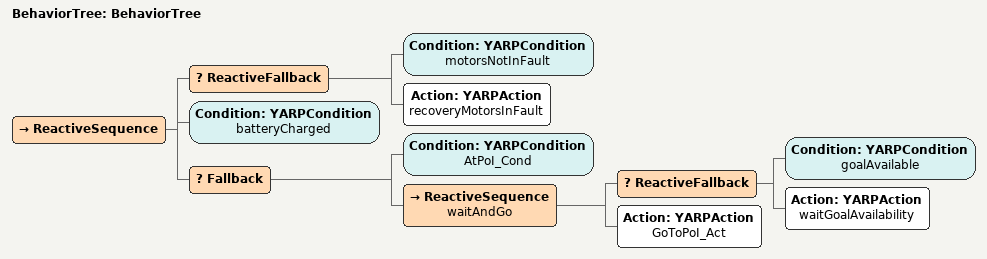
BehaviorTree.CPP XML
<?xml version="1.0"?>
<root main_tree_to_execute="BehaviorTree">
	<BehaviorTree ID="BehaviorTree">
		<ReactiveSequence>
			<ReactiveFallback>
				<Condition ID="YARPCondition" name="motorsNotInFault" />
				<Action ID="YARPAction" name="recoveryMotorsInFault" />
			</ReactiveFallback>
			<Condition ID="YARPCondition" name="batteryCharged" />
			<Fallback>
				<Condition ID="YARPCondition" name="AtPoI_Cond" />
				<ReactiveSequence name="waitAndGo">
					<ReactiveFallback>
						<Condition ID="YARPCondition" name="goalAvailable" />
						<Action ID="YARPAction" name="waitGoalAvailability" />
					</ReactiveFallback>
					<Action ID="YARPAction" name="GoToPoI_Act" />
				</ReactiveSequence>
			</Fallback>
		</ReactiveSequence>
	</BehaviorTree>
</root>
